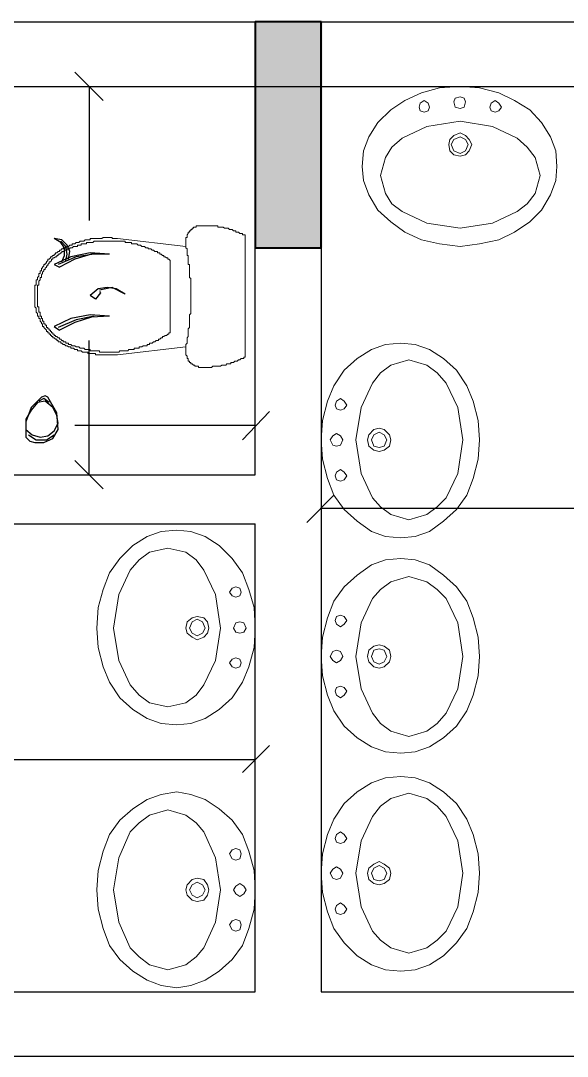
# Model space of a CAD drawing. Header units: metres. Extents: x -24.2 to 51.5, y -28.6 to 30.1.
# Drawn here: x 39.671 to 41.361, y 15.603 to 18.804 of the extents above; entities that cross this region are included whole.
import ezdxf

# ---------------------------------------------------------------- set-up
doc = ezdxf.new("R2010")
doc.units = ezdxf.units.M
for name, color, linetype in [('UF-BLACK', 250, 'Continuous'), ('UF-DIMS', 250, 'Continuous'), ('UF-GRAY', 8, 'Continuous'), ('UF-RED', 1, 'Continuous'), ('UF-SOLID-BLACK', 250, 'Continuous')]:
    doc.layers.add(name, color=color, linetype=linetype)

msp = doc.modelspace()

# ---------------------------------------------------------------- hatches: boundary and pattern name
at = {"layer": 'UF-SOLID-BLACK', "true_color": 0x000000}
h = msp.add_hatch(color=250, dxfattribs=at)
h.dxf.hatch_style = 1
h.paths.add_polyline_path([(40.3964, 18.1026), (40.3964, 18.8043), (40.6037, 18.8043), (40.6037, 18.1026)])

# ---------------------------------------------------------------- linework, layer by layer
at = {"layer": 'UF-BLACK', "lineweight": 25, "true_color": 0x000000}
for p, q in [((37.3464, 18.8003), (51.2171, 18.8003)), ((37.3463, 18.6009), (50.7984, 18.6009)), ((40.3964, 17.4008), (40.3964, 18.1026)), ((38.8973, 17.4008), (40.3964, 17.4008)), ((38.7498, 17.2493), (40.3964, 17.2493)), ((40.3964, 15.8021), (40.3964, 17.2493)), ((38.686, 15.8021), (40.3964, 15.8021)), ((40.5997, 15.8021), (42.2463, 15.8021)), ((38.686, 15.6027), (42.2424, 15.6027))]:
    msp.add_line(p, q, dxfattribs=at)
msp.add_lwpolyline([(40.5997, 18.1026), (40.5997, 17.1018), (40.5997, 15.8021)], dxfattribs=at)
at = {"layer": 'UF-DIMS', "lineweight": 25, "true_color": 0x000000}
for p, q in [((39.9259, 18.5571), (39.8382, 18.6448)), ((39.8821, 18.6009), (39.8821, 18.1863)), ((39.8821, 17.4008), (39.8821, 17.8155)), ((40.3565, 17.5085), (40.4402, 17.5962)), ((40.3964, 17.5524), (39.8382, 17.5524)), ((39.8382, 17.4447), (39.9259, 17.357)), ((40.6396, 17.3371), (40.5559, 17.2533)), ((40.5997, 17.2972), (41.9633, 17.2972)), ((40.3565, 16.4799), (40.4402, 16.5636)), ((40.3964, 16.5197), (39.3159, 16.5197))]:
    msp.add_line(p, q, dxfattribs=at)
for points in [[(39.8183, 18.0667), (39.8223, 18.0906), (39.8143, 18.1105), (39.7983, 18.1265), (39.7744, 18.1305)], [(39.7983, 18.0587), (39.8063, 18.0786), (39.8063, 18.1026), (39.7944, 18.1185), (39.7744, 18.1305)], [(39.8103, 18.0627), (39.8143, 18.0826), (39.8103, 18.1065), (39.7944, 18.1225)], [(39.9459, 18.0826), (39.8861, 18.0866), (39.8263, 18.0746), (39.7744, 18.0507), (39.7904, 18.0427)], [(39.898, 18.0826), (39.8422, 18.0746), (39.7864, 18.0507)], [(39.9459, 18.0826), (39.89, 18.0826), (39.8382, 18.0667), (39.7904, 18.0427)], [(39.9937, 17.959), (39.9658, 17.975), (39.9379, 17.979), (39.91, 17.975), (39.8861, 17.955)], [(39.914, 17.967), (39.918, 17.963), (39.902, 17.9431), (39.8861, 17.955)], [(39.9937, 17.959), (39.9538, 17.979), (39.914, 17.971)], [(39.9459, 17.8912), (39.8861, 17.8952), (39.8263, 17.8833), (39.7744, 17.8593), (39.7904, 17.8474)], [(39.898, 17.8912), (39.8422, 17.8793), (39.7864, 17.8554)], [(39.9459, 17.8912), (39.89, 17.8873), (39.8382, 17.8713), (39.7904, 17.8474)], [(39.7585, 17.6241), (39.7425, 17.6361), (39.7266, 17.6281)], [(39.6947, 17.5244), (39.7186, 17.5085), (39.7505, 17.5085), (39.7744, 17.5244)]]:
    msp.add_lwpolyline(points, dxfattribs=at)
for points in [[(39.7545, 17.6401), (39.7465, 17.6441), (39.7346, 17.6401), (39.7027, 17.6082), (39.6867, 17.5643), (39.6867, 17.5165), (39.6987, 17.5045), (39.7146, 17.5005), (39.7425, 17.5005), (39.7704, 17.5125), (39.7864, 17.5404), (39.7824, 17.5922)], [(39.7465, 17.6281), (39.7226, 17.6241), (39.7027, 17.6002), (39.6867, 17.5723), (39.6867, 17.5404), (39.7066, 17.5244), (39.7306, 17.5165), (39.7545, 17.5205), (39.7744, 17.5364), (39.7864, 17.5603), (39.7824, 17.5842), (39.7704, 17.6082)]]:
    msp.add_lwpolyline(points, close=True, dxfattribs=at)
at = {"layer": 'UF-GRAY', "lineweight": 13, "true_color": 0x808080}
for p, q in [((40.7831, 18.3258), (40.7991, 18.3816)), ((40.7991, 18.27), (40.7831, 18.3258)), ((40.8708, 17.2613), (40.815, 17.2772)), ((40.9267, 17.2772), (40.8708, 17.2613)), ((40.0695, 16.6951), (40.1253, 16.6832)), ((40.1253, 16.6832), (40.1811, 16.6951)), ((40.8708, 16.5915), (40.815, 16.6074)), ((40.9267, 16.6074), (40.8708, 16.5915)), ((40.8708, 15.9217), (40.815, 15.9376)), ((40.9267, 15.9376), (40.8708, 15.9217)), ((40.0695, 15.8858), (40.1253, 15.8698)), ((40.1253, 15.8698), (40.1811, 15.8858))]:
    msp.add_line(p, q, dxfattribs=at)
at = {"layer": 'UF-GRAY', "lineweight": 18, "true_color": 0x808080}
for p, q in [((40.1811, 18.1065), (39.9698, 18.1305)), ((40.3645, 17.7637), (40.3645, 18.1424)), ((40.1332, 17.8394), (40.1332, 18.0627)), ((40.1811, 17.7956), (39.9698, 17.7716))]:
    msp.add_line(p, q, dxfattribs=at)
at = {"layer": 'UF-GRAY', "lineweight": 13, "true_color": 0x808080}
for points in [[(40.815, 18.5292), (40.8589, 18.5571), (40.9107, 18.581)], [(40.9107, 18.581), (40.9665, 18.5969), (41.0303, 18.6009)], [(41.0303, 18.6009), (41.0901, 18.5969), (41.1499, 18.581)], [(41.1499, 18.581), (41.1978, 18.5571), (41.2456, 18.5292)], [(40.7472, 18.4454), (40.7752, 18.4893), (40.815, 18.5292)], [(41.2456, 18.5292), (41.2815, 18.4893), (41.3094, 18.4454)], [(41.2057, 18.4414), (41.13, 18.4773), (41.0303, 18.4933), (40.9267, 18.4773), (40.8509, 18.4414)], [(40.7273, 18.3537), (40.7313, 18.4016), (40.7472, 18.4454)], [(40.7991, 18.3816), (40.819, 18.4135), (40.8509, 18.4414)], [(41.2057, 18.4414), (41.2376, 18.4135), (41.2616, 18.3816)], [(41.3094, 18.4454), (41.3254, 18.4016), (41.3293, 18.3537)], [(41.2616, 18.27), (41.2775, 18.3258), (41.2616, 18.3816)], [(40.7472, 18.266), (40.7313, 18.3099), (40.7273, 18.3537)], [(41.3293, 18.3537), (41.3254, 18.3099), (41.3094, 18.266)], [(40.815, 18.1823), (40.7752, 18.2182), (40.7472, 18.266)], [(40.8509, 18.2142), (40.819, 18.2381), (40.7991, 18.27)], [(41.2616, 18.27), (41.2376, 18.2381), (41.2057, 18.2142)], [(41.3094, 18.266), (41.2815, 18.2182), (41.2456, 18.1823)], [(40.8509, 18.2142), (40.9267, 18.1783), (41.0303, 18.1624), (41.13, 18.1783), (41.2057, 18.2142)], [(40.9107, 18.1265), (40.8589, 18.1504), (40.815, 18.1823)], [(41.2456, 18.1823), (41.1978, 18.1504), (41.1499, 18.1265)], [(41.0303, 18.1065), (40.9665, 18.1145), (40.9107, 18.1265)], [(41.1499, 18.1265), (41.0901, 18.1145), (41.0303, 18.1065)], [(40.7552, 17.7876), (40.7991, 17.8035), (40.8469, 17.8075)], [(40.8469, 17.8075), (40.8908, 17.8035), (40.9346, 17.7876)], [(40.6715, 17.7238), (40.7114, 17.7597), (40.7552, 17.7876)], [(40.9346, 17.7876), (40.9785, 17.7597), (41.0184, 17.7238)], [(40.7592, 17.6839), (40.7831, 17.7158), (40.815, 17.7397)], [(40.9267, 17.7397), (40.8708, 17.7557), (40.815, 17.7397)], [(40.9267, 17.7397), (40.9586, 17.7158), (40.9865, 17.6839)], [(40.6197, 17.6281), (40.6396, 17.6759), (40.6715, 17.7238)], [(41.0184, 17.7238), (41.0503, 17.6759), (41.0702, 17.6281)], [(40.7592, 17.6839), (40.7233, 17.6082), (40.7074, 17.5085), (40.7233, 17.4048), (40.7592, 17.3291)], [(40.9865, 17.3291), (41.0223, 17.4048), (41.0383, 17.5085), (41.0223, 17.6082), (40.9865, 17.6839)], [(40.5997, 17.5085), (40.6037, 17.5683), (40.6197, 17.6281)], [(41.0702, 17.6281), (41.0861, 17.5683), (41.0901, 17.5085)], [(40.6197, 17.3889), (40.6037, 17.4487), (40.5997, 17.5085)], [(41.0901, 17.5085), (41.0861, 17.4487), (41.0702, 17.3889)], [(40.6715, 17.2932), (40.6396, 17.3371), (40.6197, 17.3889)], [(41.0702, 17.3889), (41.0503, 17.3371), (41.0184, 17.2932)], [(40.815, 17.2772), (40.7831, 17.3012), (40.7592, 17.3291)], [(40.9865, 17.3291), (40.9586, 17.3012), (40.9267, 17.2772)], [(40.7552, 17.2254), (40.7114, 17.2573), (40.6715, 17.2932)], [(41.0184, 17.2932), (40.9785, 17.2573), (40.9346, 17.2254)], [(40.1532, 17.2294), (40.1053, 17.2254), (40.0615, 17.2095)], [(40.2409, 17.2095), (40.197, 17.2254), (40.1532, 17.2294)], [(40.8469, 17.2055), (40.7991, 17.2095), (40.7552, 17.2254)], [(40.9346, 17.2254), (40.8908, 17.2095), (40.8469, 17.2055)], [(40.0615, 17.2095), (40.0176, 17.1816), (39.9778, 17.1417)], [(40.3246, 17.1417), (40.2848, 17.1816), (40.2409, 17.2095)], [(40.0695, 17.1616), (40.0376, 17.1377), (40.0097, 17.1058)], [(40.0695, 17.1616), (40.1253, 17.1736), (40.1811, 17.1616)], [(40.2369, 17.1058), (40.213, 17.1377), (40.1811, 17.1616)], [(39.9778, 17.1417), (39.9459, 17.0978), (39.9259, 17.046)], [(40.3765, 17.046), (40.3565, 17.0978), (40.3246, 17.1417)], [(40.7552, 17.1218), (40.7991, 17.1377), (40.8469, 17.1417)], [(40.8469, 17.1417), (40.8908, 17.1377), (40.9346, 17.1218)], [(40.0097, 16.751), (39.9738, 16.8267), (39.9578, 16.9264), (39.9738, 17.0301), (40.0097, 17.1058)], [(40.2369, 17.1058), (40.2728, 17.0301), (40.2887, 16.9264), (40.2728, 16.8267), (40.2369, 16.751)], [(40.6715, 17.054), (40.7114, 17.0899), (40.7552, 17.1218)], [(40.9346, 17.1218), (40.9785, 17.0899), (41.0184, 17.054)], [(40.7592, 17.0181), (40.7831, 17.046), (40.815, 17.0699)], [(40.9267, 17.0699), (40.8708, 17.0859), (40.815, 17.0699)], [(40.9267, 17.0699), (40.9586, 17.046), (40.9865, 17.0181)], [(39.9259, 17.046), (39.91, 16.9902), (39.906, 16.9264)], [(40.3964, 16.9264), (40.3924, 16.9902), (40.3765, 17.046)], [(40.6197, 16.9583), (40.6396, 17.0101), (40.6715, 17.054)], [(41.0184, 17.054), (41.0503, 17.0101), (41.0702, 16.9583)], [(40.7592, 17.0181), (40.7233, 16.9423), (40.7074, 16.8387), (40.7233, 16.739), (40.7592, 16.6633)], [(40.9865, 16.6633), (41.0223, 16.739), (41.0383, 16.8387), (41.0223, 16.9423), (40.9865, 17.0181)], [(40.5997, 16.8387), (40.6037, 16.8985), (40.6197, 16.9583)], [(41.0702, 16.9583), (41.0861, 16.8985), (41.0901, 16.8387)], [(39.906, 16.9264), (39.91, 16.8666), (39.9259, 16.8068)], [(40.3765, 16.8068), (40.3924, 16.8666), (40.3964, 16.9264)], [(40.6197, 16.7191), (40.6037, 16.7789), (40.5997, 16.8387)], [(41.0901, 16.8387), (41.0861, 16.7789), (41.0702, 16.7191)], [(39.9259, 16.8068), (39.9459, 16.7589), (39.9778, 16.7111)], [(40.3246, 16.7111), (40.3565, 16.7589), (40.3765, 16.8068)], [(40.0097, 16.751), (40.0376, 16.7191), (40.0695, 16.6951)], [(40.1811, 16.6951), (40.213, 16.7191), (40.2369, 16.751)], [(40.6715, 16.6234), (40.6396, 16.6712), (40.6197, 16.7191)], [(41.0702, 16.7191), (41.0503, 16.6712), (41.0184, 16.6234)], [(39.9778, 16.7111), (40.0176, 16.6752), (40.0615, 16.6473)], [(40.2409, 16.6473), (40.2848, 16.6752), (40.3246, 16.7111)], [(40.815, 16.6074), (40.7831, 16.6314), (40.7592, 16.6633)], [(40.9865, 16.6633), (40.9586, 16.6314), (40.9267, 16.6074)], [(40.0615, 16.6473), (40.1053, 16.6314), (40.1532, 16.6274)], [(40.1532, 16.6274), (40.197, 16.6314), (40.2409, 16.6473)], [(40.7552, 16.5596), (40.7114, 16.5875), (40.6715, 16.6234)], [(41.0184, 16.6234), (40.9785, 16.5875), (40.9346, 16.5596)], [(40.8469, 16.5397), (40.7991, 16.5436), (40.7552, 16.5596)], [(40.9346, 16.5596), (40.8908, 16.5436), (40.8469, 16.5397)], [(40.7552, 16.448), (40.7991, 16.4639), (40.8469, 16.4679)], [(40.8469, 16.4679), (40.8908, 16.4639), (40.9346, 16.448)], [(40.6715, 16.3842), (40.7114, 16.42), (40.7552, 16.448)], [(40.9346, 16.448), (40.9785, 16.42), (41.0184, 16.3842)], [(40.0615, 16.3961), (40.0176, 16.3682), (39.9778, 16.3323)], [(40.1532, 16.42), (40.1053, 16.4121), (40.0615, 16.3961)], [(40.2409, 16.3961), (40.197, 16.4121), (40.1532, 16.42)], [(40.3246, 16.3323), (40.2848, 16.3682), (40.2409, 16.3961)], [(40.7592, 16.3443), (40.7831, 16.3762), (40.815, 16.4001)], [(40.9267, 16.4001), (40.8708, 16.4161), (40.815, 16.4001)], [(40.9267, 16.4001), (40.9586, 16.3762), (40.9865, 16.3443)], [(40.0695, 16.3483), (40.1253, 16.3642), (40.1811, 16.3483)], [(40.6197, 16.2885), (40.6396, 16.3363), (40.6715, 16.3842)], [(41.0184, 16.3842), (41.0503, 16.3363), (41.0702, 16.2885)], [(39.9778, 16.3323), (39.9459, 16.2885), (39.9259, 16.2366)], [(40.0695, 16.3483), (40.0376, 16.3244), (40.0097, 16.2965)], [(40.2369, 16.2965), (40.213, 16.3244), (40.1811, 16.3483)], [(40.3765, 16.2366), (40.3565, 16.2885), (40.3246, 16.3323)], [(40.7592, 16.3443), (40.7233, 16.2685), (40.7074, 16.1689), (40.7233, 16.0652), (40.7592, 15.9895)], [(40.9865, 15.9895), (41.0223, 16.0652), (41.0383, 16.1689), (41.0223, 16.2685), (40.9865, 16.3443)], [(40.0097, 15.9376), (39.9738, 16.0174), (39.9578, 16.117), (39.9738, 16.2167), (40.0097, 16.2965)], [(40.2369, 16.2965), (40.2728, 16.2167), (40.2887, 16.117), (40.2728, 16.0174), (40.2369, 15.9376)], [(40.5997, 16.1689), (40.6037, 16.2287), (40.6197, 16.2885)], [(41.0702, 16.2885), (41.0861, 16.2287), (41.0901, 16.1689)], [(39.9259, 16.2366), (39.91, 16.1768), (39.906, 16.117)], [(40.3964, 16.117), (40.3924, 16.1768), (40.3765, 16.2366)], [(40.6197, 16.0493), (40.6037, 16.1091), (40.5997, 16.1689)], [(41.0901, 16.1689), (41.0861, 16.1091), (41.0702, 16.0493)], [(39.906, 16.117), (39.91, 16.0572), (39.9259, 15.9974)], [(40.3765, 15.9974), (40.3924, 16.0572), (40.3964, 16.117)], [(40.6715, 15.9536), (40.6396, 15.9974), (40.6197, 16.0493)], [(41.0702, 16.0493), (41.0503, 15.9974), (41.0184, 15.9536)], [(39.9259, 15.9974), (39.9459, 15.9456), (39.9778, 15.9017)], [(40.3246, 15.9017), (40.3565, 15.9456), (40.3765, 15.9974)], [(40.815, 15.9376), (40.7831, 15.9615), (40.7592, 15.9895)], [(40.9865, 15.9895), (40.9586, 15.9615), (40.9267, 15.9376)], [(40.7552, 15.8858), (40.7114, 15.9137), (40.6715, 15.9536)], [(41.0184, 15.9536), (40.9785, 15.9137), (40.9346, 15.8858)], [(40.0097, 15.9376), (40.0376, 15.9097), (40.0695, 15.8858)], [(40.1811, 15.8858), (40.213, 15.9097), (40.2369, 15.9376)], [(39.9778, 15.9017), (40.0176, 15.8659), (40.0615, 15.8379)], [(40.2409, 15.8379), (40.2848, 15.8659), (40.3246, 15.9017)], [(40.8469, 15.8659), (40.7991, 15.8698), (40.7552, 15.8858)], [(40.9346, 15.8858), (40.8908, 15.8698), (40.8469, 15.8659)], [(40.0615, 15.8379), (40.1053, 15.822), (40.1532, 15.814)], [(40.1532, 15.814), (40.197, 15.822), (40.2409, 15.8379)]]:
    msp.add_lwpolyline(points, dxfattribs=at)
for points in [[(41.0463, 18.5531), (41.0423, 18.5371), (41.0303, 18.5331), (41.0144, 18.5371), (41.0104, 18.5531), (41.0144, 18.565), (41.0303, 18.569), (41.0423, 18.565)], [(40.9346, 18.5371), (40.9306, 18.5252), (40.9187, 18.5212), (40.9067, 18.5252), (40.9027, 18.5371), (40.9067, 18.5491), (40.9187, 18.5571), (40.9306, 18.5491)], [(41.1579, 18.5371), (41.1499, 18.5252), (41.138, 18.5212), (41.126, 18.5252), (41.122, 18.5371), (41.126, 18.5491), (41.138, 18.5571), (41.1499, 18.5491)], [(41.0662, 18.4215), (41.0582, 18.4016), (41.0463, 18.3896), (41.0303, 18.3856), (41.0104, 18.3896), (40.9984, 18.4016), (40.9944, 18.4215), (40.9984, 18.4375), (41.0104, 18.4494), (41.0303, 18.4574), (41.0463, 18.4494), (41.0582, 18.4375)], [(41.0542, 18.4215), (41.0463, 18.4016), (41.0303, 18.3936), (41.0104, 18.4016), (41.0024, 18.4215), (41.0104, 18.4375), (41.0303, 18.4454), (41.0463, 18.4375)], [(40.6595, 17.6361), (40.6715, 17.6281), (40.6795, 17.6161), (40.6715, 17.6042), (40.6595, 17.6002), (40.6476, 17.6042), (40.6436, 17.6161), (40.6476, 17.6281)], [(40.6476, 17.5284), (40.6595, 17.5205), (40.6675, 17.5085), (40.6595, 17.4925), (40.6476, 17.4886), (40.6356, 17.4925), (40.6276, 17.5085), (40.6356, 17.5205)], [(40.7791, 17.5444), (40.7951, 17.5404), (40.811, 17.5244), (40.815, 17.5085), (40.811, 17.4886), (40.7951, 17.4766), (40.7791, 17.4726), (40.7632, 17.4766), (40.7472, 17.4886), (40.7433, 17.5085), (40.7472, 17.5244), (40.7632, 17.5404)], [(40.7791, 17.5324), (40.7951, 17.5244), (40.8031, 17.5085), (40.7951, 17.4886), (40.7791, 17.4846), (40.7632, 17.4886), (40.7552, 17.5085), (40.7632, 17.5244)], [(40.6595, 17.4168), (40.6715, 17.4088), (40.6795, 17.3969), (40.6715, 17.3849), (40.6595, 17.3809), (40.6476, 17.3849), (40.6436, 17.3969), (40.6476, 17.4088)], [(40.3366, 17.054), (40.3246, 17.05), (40.3167, 17.038), (40.3246, 17.0261), (40.3366, 17.0221), (40.3485, 17.0261), (40.3525, 17.038), (40.3485, 17.05)], [(40.217, 16.9623), (40.201, 16.9583), (40.1851, 16.9463), (40.1811, 16.9264), (40.1851, 16.9104), (40.201, 16.8985), (40.217, 16.8905), (40.2369, 16.8985), (40.2489, 16.9104), (40.2529, 16.9264), (40.2489, 16.9463), (40.2369, 16.9583)], [(40.217, 16.9543), (40.201, 16.9463), (40.1931, 16.9264), (40.201, 16.9104), (40.217, 16.9025), (40.2329, 16.9104), (40.2409, 16.9264), (40.2329, 16.9463)], [(40.3485, 16.9463), (40.3366, 16.9423), (40.3286, 16.9264), (40.3366, 16.9144), (40.3485, 16.9104), (40.3605, 16.9144), (40.3685, 16.9264), (40.3605, 16.9423)], [(40.6595, 16.9663), (40.6715, 16.9623), (40.6795, 16.9503), (40.6715, 16.9384), (40.6595, 16.9304), (40.6476, 16.9384), (40.6436, 16.9503), (40.6476, 16.9623)], [(40.7791, 16.8746), (40.7951, 16.8706), (40.811, 16.8586), (40.815, 16.8387), (40.811, 16.8227), (40.7951, 16.8068), (40.7791, 16.8028), (40.7632, 16.8068), (40.7472, 16.8227), (40.7433, 16.8387), (40.7472, 16.8586), (40.7632, 16.8706)], [(40.6476, 16.8586), (40.6595, 16.8546), (40.6675, 16.8387), (40.6595, 16.8267), (40.6476, 16.8187), (40.6356, 16.8267), (40.6276, 16.8387), (40.6356, 16.8546)], [(40.7791, 16.8626), (40.7951, 16.8586), (40.8031, 16.8387), (40.7951, 16.8227), (40.7791, 16.8148), (40.7632, 16.8227), (40.7552, 16.8387), (40.7632, 16.8586)], [(40.3366, 16.8347), (40.3246, 16.8307), (40.3167, 16.8187), (40.3246, 16.8068), (40.3366, 16.8028), (40.3485, 16.8068), (40.3525, 16.8187), (40.3485, 16.8307)], [(40.6595, 16.747), (40.6715, 16.743), (40.6795, 16.731), (40.6715, 16.7191), (40.6595, 16.7111), (40.6476, 16.7191), (40.6436, 16.731), (40.6476, 16.743)], [(40.6595, 16.2965), (40.6715, 16.2885), (40.6795, 16.2765), (40.6715, 16.2646), (40.6595, 16.2606), (40.6476, 16.2646), (40.6436, 16.2765), (40.6476, 16.2885)], [(40.3366, 16.2446), (40.3246, 16.2406), (40.3167, 16.2287), (40.3246, 16.2127), (40.3366, 16.2087), (40.3485, 16.2127), (40.3525, 16.2287), (40.3485, 16.2406)], [(40.7791, 16.2048), (40.7951, 16.1968), (40.811, 16.1848), (40.815, 16.1689), (40.811, 16.1489), (40.7951, 16.137), (40.7791, 16.133), (40.7632, 16.137), (40.7472, 16.1489), (40.7433, 16.1689), (40.7472, 16.1848), (40.7632, 16.1968)], [(40.6476, 16.1888), (40.6595, 16.1808), (40.6675, 16.1689), (40.6595, 16.1529), (40.6476, 16.1489), (40.6356, 16.1529), (40.6276, 16.1689), (40.6356, 16.1808)], [(40.7791, 16.1928), (40.7951, 16.1848), (40.8031, 16.1689), (40.7951, 16.1489), (40.7791, 16.1449), (40.7632, 16.1489), (40.7552, 16.1689), (40.7632, 16.1848)], [(40.217, 16.1529), (40.201, 16.1489), (40.1851, 16.133), (40.1811, 16.117), (40.1851, 16.1011), (40.201, 16.0851), (40.217, 16.0812), (40.2369, 16.0851), (40.2489, 16.1011), (40.2529, 16.117), (40.2489, 16.133), (40.2369, 16.1489)], [(40.217, 16.141), (40.201, 16.133), (40.1931, 16.117), (40.201, 16.1011), (40.217, 16.0931), (40.2329, 16.1011), (40.2409, 16.117), (40.2329, 16.133)], [(40.3485, 16.137), (40.3366, 16.129), (40.3286, 16.117), (40.3366, 16.1051), (40.3485, 16.0971), (40.3605, 16.1051), (40.3685, 16.117), (40.3605, 16.129)], [(40.6595, 16.0772), (40.6715, 16.0692), (40.6795, 16.0572), (40.6715, 16.0453), (40.6595, 16.0413), (40.6476, 16.0453), (40.6436, 16.0572), (40.6476, 16.0692)], [(40.3366, 16.0253), (40.3246, 16.0213), (40.3167, 16.0094), (40.3246, 15.9934), (40.3366, 15.9895), (40.3485, 15.9934), (40.3525, 16.0094), (40.3485, 16.0213)]]:
    msp.add_lwpolyline(points, close=True, dxfattribs=at)
at = {"layer": 'UF-GRAY', "lineweight": 18, "true_color": 0x808080}
for points in [[(40.2329, 18.1703), (40.2289, 18.1703), (40.2249, 18.1703), (40.221, 18.1703), (40.217, 18.1703), (40.213, 18.1703), (40.213, 18.1663), (40.209, 18.1663), (40.205, 18.1663), (40.205, 18.1624), (40.201, 18.1624), (40.201, 18.1584), (40.197, 18.1584), (40.197, 18.1544), (40.1931, 18.1544), (40.1931, 18.1504), (40.1891, 18.1504), (40.1891, 18.1464), (40.1851, 18.1424), (40.1851, 18.1384), (40.1851, 18.1344), (40.1811, 18.1344), (40.1811, 18.1305), (40.1811, 18.1265), (40.1811, 18.1225), (40.1811, 18.1185), (40.1811, 18.1145), (40.1811, 18.1105), (40.1811, 18.1065)], [(40.3645, 18.1424), (40.3605, 18.1424), (40.3565, 18.1424), (40.3565, 18.1464), (40.3525, 18.1464), (40.3485, 18.1464), (40.3446, 18.1504), (40.3406, 18.1504), (40.3366, 18.1504), (40.3366, 18.1544), (40.3326, 18.1544), (40.3286, 18.1544), (40.3246, 18.1584), (40.3206, 18.1584), (40.3167, 18.1584), (40.3127, 18.1624), (40.3087, 18.1624), (40.3047, 18.1624), (40.3007, 18.1624), (40.2967, 18.1663), (40.2927, 18.1663), (40.2887, 18.1663), (40.2848, 18.1663), (40.2808, 18.1663), (40.2808, 18.1703), (40.2768, 18.1703), (40.2728, 18.1703), (40.2688, 18.1703), (40.2648, 18.1703), (40.2608, 18.1703), (40.2568, 18.1703), (40.2529, 18.1703), (40.2489, 18.1703), (40.2449, 18.1703), (40.2409, 18.1703), (40.2369, 18.1703), (40.2329, 18.1703)], [(40.1332, 18.0627), (40.1293, 18.0667), (40.1253, 18.0667), (40.1253, 18.0707), (40.1213, 18.0707), (40.1173, 18.0746), (40.1133, 18.0746), (40.1133, 18.0786), (40.1093, 18.0786), (40.1053, 18.0826), (40.1014, 18.0826), (40.1014, 18.0866), (40.0974, 18.0866), (40.0934, 18.0866), (40.0934, 18.0906), (40.0894, 18.0906), (40.0854, 18.0906), (40.0814, 18.0946), (40.0774, 18.0946), (40.0734, 18.0986), (40.0695, 18.0986), (40.0655, 18.0986), (40.0655, 18.1026), (40.0615, 18.1026), (40.0575, 18.1026), (40.0535, 18.1065), (40.0495, 18.1065), (40.0455, 18.1065), (40.0415, 18.1105), (40.0376, 18.1105), (40.0336, 18.1105), (40.0296, 18.1145), (40.0256, 18.1145), (40.0216, 18.1145), (40.0176, 18.1145), (40.0136, 18.1145), (40.0136, 18.1185), (40.0097, 18.1185), (40.0057, 18.1185), (40.0017, 18.1185), (39.9977, 18.1185), (39.9937, 18.1185), (39.9937, 18.1225), (39.9897, 18.1225), (39.9857, 18.1225), (39.9817, 18.1225), (39.9778, 18.1225), (39.9738, 18.1225), (39.9698, 18.1225), (39.9658, 18.1225), (39.9618, 18.1225), (39.9578, 18.1225), (39.9538, 18.1225), (39.9498, 18.1225), (39.9459, 18.1225), (39.9419, 18.1225), (39.9379, 18.1225), (39.9339, 18.1225), (39.9299, 18.1225), (39.9259, 18.1225), (39.9219, 18.1225), (39.918, 18.1225), (39.914, 18.1225), (39.91, 18.1225), (39.906, 18.1225), (39.902, 18.1225), (39.898, 18.1225), (39.894, 18.1185), (39.89, 18.1185), (39.8861, 18.1185), (39.8821, 18.1185), (39.8781, 18.1185), (39.8741, 18.1185), (39.8741, 18.1145), (39.8701, 18.1145), (39.8661, 18.1145), (39.8621, 18.1145), (39.8581, 18.1145), (39.8581, 18.1105), (39.8542, 18.1105), (39.8502, 18.1105), (39.8462, 18.1105), (39.8462, 18.1065), (39.8422, 18.1065), (39.8382, 18.1065), (39.8342, 18.1065), (39.8302, 18.1026), (39.8263, 18.1026), (39.8223, 18.1026), (39.8223, 18.0986), (39.8183, 18.0986), (39.8143, 18.0986), (39.8143, 18.0946), (39.8103, 18.0946), (39.8063, 18.0946), (39.8063, 18.0906), (39.8023, 18.0906), (39.7983, 18.0906), (39.7983, 18.0866), (39.7944, 18.0866), (39.7904, 18.0826), (39.7864, 18.0826), (39.7864, 18.0786), (39.7824, 18.0786), (39.7824, 18.0746), (39.7784, 18.0746), (39.7744, 18.0707), (39.7704, 18.0707), (39.7704, 18.0667), (39.7664, 18.0667), (39.7664, 18.0627), (39.7625, 18.0587), (39.7585, 18.0587), (39.7585, 18.0547), (39.7545, 18.0507), (39.7545, 18.0467), (39.7505, 18.0467), (39.7505, 18.0428), (39.7465, 18.0388), (39.7465, 18.0348), (39.7425, 18.0348), (39.7425, 18.0308), (39.7385, 18.0268), (39.7385, 18.0228), (39.7346, 18.0188), (39.7346, 18.0148), (39.7346, 18.0109), (39.7306, 18.0109), (39.7306, 18.0069), (39.7306, 18.0029), (39.7266, 17.9989), (39.7266, 17.9949), (39.7266, 17.9909), (39.7266, 17.9869), (39.7226, 17.9869), (39.7226, 17.9829), (39.7226, 17.979), (39.7226, 17.975), (39.7226, 17.971), (39.7226, 17.967), (39.7226, 17.963)], [(39.9698, 18.1305), (39.9658, 18.1305), (39.9618, 18.1305), (39.9578, 18.1305), (39.9538, 18.1305), (39.9538, 18.1344), (39.9498, 18.1344), (39.9459, 18.1344), (39.9419, 18.1344), (39.9379, 18.1344), (39.9339, 18.1344), (39.9299, 18.1344), (39.9259, 18.1344), (39.9219, 18.1305), (39.918, 18.1305), (39.914, 18.1305), (39.91, 18.1305), (39.906, 18.1305), (39.902, 18.1305), (39.898, 18.1305), (39.894, 18.1305), (39.89, 18.1305), (39.8861, 18.1305), (39.8861, 18.1265), (39.8821, 18.1265), (39.8781, 18.1265), (39.8741, 18.1265), (39.8701, 18.1265), (39.8661, 18.1225), (39.8621, 18.1225), (39.8581, 18.1225), (39.8542, 18.1225), (39.8502, 18.1185), (39.8462, 18.1185), (39.8422, 18.1185), (39.8382, 18.1145), (39.8342, 18.1145), (39.8302, 18.1145), (39.8302, 18.1105), (39.8263, 18.1105), (39.8223, 18.1105), (39.8183, 18.1065), (39.8143, 18.1065), (39.8103, 18.1026), (39.8063, 18.1026)], [(39.8063, 18.1026), (39.8023, 18.1026), (39.8023, 18.0986), (39.7983, 18.0986), (39.7944, 18.0946), (39.7904, 18.0946), (39.7904, 18.0906), (39.7864, 18.0906), (39.7824, 18.0866), (39.7784, 18.0866), (39.7784, 18.0826), (39.7744, 18.0826), (39.7744, 18.0786), (39.7704, 18.0786), (39.7664, 18.0746), (39.7625, 18.0746), (39.7625, 18.0707), (39.7585, 18.0667), (39.7545, 18.0667), (39.7545, 18.0627), (39.7505, 18.0587), (39.7505, 18.0547), (39.7465, 18.0547), (39.7465, 18.0507), (39.7425, 18.0507), (39.7425, 18.0467), (39.7385, 18.0427), (39.7385, 18.0388), (39.7346, 18.0388), (39.7346, 18.0348), (39.7346, 18.0308), (39.7306, 18.0308), (39.7306, 18.0268), (39.7306, 18.0228), (39.7266, 18.0228), (39.7266, 18.0188), (39.7266, 18.0148), (39.7226, 18.0109), (39.7226, 18.0069), (39.7226, 18.0029), (39.7186, 18.0029), (39.7186, 17.9989), (39.7186, 17.9949), (39.7186, 17.9909), (39.7186, 17.9869), (39.7146, 17.9869), (39.7146, 17.9829), (39.7146, 17.979), (39.7146, 17.975), (39.7146, 17.971), (39.7146, 17.967), (39.7146, 17.963), (39.7146, 17.959), (39.7146, 17.955), (39.7146, 17.951), (39.7146, 17.9471), (39.7146, 17.9431), (39.7146, 17.9391), (39.7146, 17.9351), (39.7146, 17.9311), (39.7146, 17.9271), (39.7146, 17.9231), (39.7146, 17.9192), (39.7186, 17.9152), (39.7186, 17.9112), (39.7186, 17.9072), (39.7186, 17.9032), (39.7226, 17.8992), (39.7226, 17.8952), (39.7226, 17.8912), (39.7266, 17.8912), (39.7266, 17.8873), (39.7266, 17.8833), (39.7306, 17.8833), (39.7306, 17.8793), (39.7306, 17.8753), (39.7346, 17.8713), (39.7346, 17.8673), (39.7385, 17.8673), (39.7385, 17.8633), (39.7385, 17.8593), (39.7425, 17.8593), (39.7425, 17.8554), (39.7465, 17.8514), (39.7505, 17.8474), (39.7505, 17.8434), (39.7545, 17.8434), (39.7545, 17.8394), (39.7585, 17.8394), (39.7585, 17.8354), (39.7625, 17.8354), (39.7625, 17.8314), (39.7664, 17.8314), (39.7664, 17.8275), (39.7704, 17.8275), (39.7704, 17.8235), (39.7744, 17.8235), (39.7784, 17.8195), (39.7824, 17.8195), (39.7824, 17.8155), (39.7864, 17.8155), (39.7864, 17.8115), (39.7904, 17.8115), (39.7944, 17.8115), (39.7944, 17.8075), (39.7983, 17.8075), (39.8023, 17.8035), (39.8063, 17.8035)], [(40.1811, 17.7956), (40.1811, 17.7995), (40.1811, 17.8035), (40.1851, 17.8075), (40.1851, 17.8115), (40.1851, 17.8155), (40.1851, 17.8195), (40.1851, 17.8235), (40.1891, 17.8275), (40.1891, 17.8314), (40.1891, 17.8354), (40.1891, 17.8394), (40.1891, 17.8434), (40.1891, 17.8474), (40.1891, 17.8514), (40.1931, 17.8554), (40.1931, 17.8593), (40.1931, 17.8633), (40.1931, 17.8673), (40.1931, 17.8713), (40.1931, 17.8753), (40.1931, 17.8793), (40.1931, 17.8833), (40.1931, 17.8873), (40.1931, 17.8912), (40.1931, 17.8952), (40.197, 17.8992), (40.197, 17.9032), (40.197, 17.9072), (40.197, 17.9112), (40.197, 17.9152), (40.197, 17.9192), (40.197, 17.9231), (40.197, 17.9271), (40.197, 17.9311), (40.197, 17.9351), (40.197, 17.9391), (40.197, 17.9431), (40.197, 17.9471), (40.197, 17.951), (40.197, 17.955), (40.197, 17.959), (40.197, 17.963), (40.197, 17.967), (40.197, 17.971), (40.197, 17.975), (40.197, 17.979), (40.197, 17.9829), (40.197, 17.9869), (40.197, 17.9909), (40.197, 17.9949), (40.197, 17.9989), (40.197, 18.0029), (40.197, 18.0069), (40.1931, 18.0109), (40.1931, 18.0148), (40.1931, 18.0188), (40.1931, 18.0228), (40.1931, 18.0268), (40.1931, 18.0308), (40.1931, 18.0348), (40.1931, 18.0388), (40.1931, 18.0427), (40.1931, 18.0467), (40.1931, 18.0507), (40.1891, 18.0507), (40.1891, 18.0547), (40.1891, 18.0587), (40.1891, 18.0627), (40.1891, 18.0667), (40.1891, 18.0707), (40.1891, 18.0746), (40.1891, 18.0786), (40.1851, 18.0786), (40.1851, 18.0826), (40.1851, 18.0866), (40.1851, 18.0906), (40.1851, 18.0946), (40.1851, 18.0986), (40.1811, 18.1026), (40.1811, 18.1065)], [(39.7226, 17.963), (39.7226, 17.959), (39.7226, 17.955), (39.7226, 17.9511), (39.7226, 17.9471), (39.7226, 17.9431), (39.7226, 17.9391), (39.7226, 17.9351), (39.7226, 17.9311), (39.7226, 17.9271), (39.7226, 17.9231), (39.7226, 17.9192), (39.7266, 17.9192), (39.7266, 17.9152), (39.7266, 17.9112), (39.7266, 17.9072), (39.7266, 17.9032), (39.7306, 17.9032), (39.7306, 17.8992), (39.7306, 17.8952), (39.7306, 17.8912), (39.7346, 17.8912), (39.7346, 17.8873), (39.7346, 17.8833), (39.7385, 17.8833), (39.7385, 17.8793), (39.7385, 17.8753), (39.7425, 17.8753), (39.7425, 17.8713), (39.7425, 17.8673), (39.7465, 17.8673), (39.7465, 17.8633), (39.7505, 17.8633), (39.7505, 17.8593), (39.7505, 17.8554), (39.7545, 17.8554), (39.7545, 17.8514), (39.7585, 17.8514), (39.7585, 17.8474), (39.7625, 17.8474), (39.7625, 17.8434), (39.7664, 17.8434), (39.7664, 17.8394), (39.7704, 17.8394), (39.7704, 17.8354), (39.7744, 17.8354), (39.7744, 17.8314), (39.7784, 17.8314), (39.7784, 17.8275), (39.7824, 17.8275), (39.7864, 17.8235), (39.7904, 17.8235), (39.7904, 17.8195), (39.7944, 17.8195), (39.7983, 17.8155), (39.8023, 17.8155), (39.8023, 17.8115), (39.8063, 17.8115), (39.8103, 17.8115), (39.8103, 17.8075), (39.8143, 17.8075), (39.8183, 17.8075), (39.8183, 17.8035), (39.8223, 17.8035), (39.8263, 17.8035), (39.8302, 17.7995), (39.8342, 17.7995), (39.8382, 17.7995), (39.8422, 17.7956), (39.8462, 17.7956), (39.8502, 17.7956), (39.8542, 17.7916), (39.8581, 17.7916), (39.8621, 17.7916), (39.8661, 17.7916), (39.8701, 17.7876), (39.8741, 17.7876), (39.8781, 17.7876), (39.8821, 17.7876), (39.8861, 17.7876), (39.8861, 17.7836), (39.89, 17.7836), (39.894, 17.7836), (39.898, 17.7836), (39.902, 17.7836), (39.906, 17.7836), (39.91, 17.7836), (39.914, 17.7836), (39.914, 17.7796), (39.918, 17.7796), (39.9219, 17.7796), (39.9259, 17.7796), (39.9299, 17.7796), (39.9339, 17.7796), (39.9379, 17.7796), (39.9419, 17.7796), (39.9459, 17.7796), (39.9498, 17.7796), (39.9538, 17.7796), (39.9578, 17.7796), (39.9618, 17.7796), (39.9658, 17.7796), (39.9698, 17.7796), (39.9738, 17.7796), (39.9778, 17.7836), (39.9817, 17.7836), (39.9857, 17.7836), (39.9897, 17.7836), (39.9937, 17.7836), (39.9977, 17.7836), (40.0017, 17.7836), (40.0057, 17.7876), (40.0097, 17.7876), (40.0136, 17.7876), (40.0176, 17.7876), (40.0216, 17.7876), (40.0216, 17.7916), (40.0256, 17.7916), (40.0296, 17.7916), (40.0336, 17.7916), (40.0376, 17.7916), (40.0376, 17.7956), (40.0415, 17.7956), (40.0455, 17.7956), (40.0495, 17.7995), (40.0535, 17.7995), (40.0575, 17.7995), (40.0615, 17.7995), (40.0615, 17.8035), (40.0655, 17.8035), (40.0695, 17.8035), (40.0695, 17.8075), (40.0734, 17.8075), (40.0774, 17.8075), (40.0814, 17.8115), (40.0854, 17.8115), (40.0894, 17.8155), (40.0934, 17.8155), (40.0974, 17.8155), (40.0974, 17.8195), (40.1014, 17.8195), (40.1053, 17.8235), (40.1093, 17.8235)], [(40.1093, 17.8235), (40.1093, 17.8275), (40.1133, 17.8275), (40.1173, 17.8314), (40.1213, 17.8314), (40.1253, 17.8354), (40.1293, 17.8354), (40.1293, 17.8394), (40.1332, 17.8394)], [(39.8063, 17.8035), (39.8103, 17.7995), (39.8143, 17.7995), (39.8183, 17.7956), (39.8223, 17.7956), (39.8263, 17.7956), (39.8263, 17.7916), (39.8302, 17.7916), (39.8342, 17.7916), (39.8382, 17.7876), (39.8422, 17.7876), (39.8462, 17.7876), (39.8462, 17.7836), (39.8502, 17.7836), (39.8542, 17.7836), (39.8581, 17.7836), (39.8621, 17.7796), (39.8661, 17.7796), (39.8701, 17.7796), (39.8741, 17.7796), (39.8781, 17.7796), (39.8781, 17.7756), (39.8821, 17.7756), (39.8861, 17.7756), (39.89, 17.7756), (39.894, 17.7756), (39.898, 17.7756), (39.902, 17.7756), (39.902, 17.7716), (39.906, 17.7716), (39.91, 17.7716), (39.914, 17.7716), (39.918, 17.7716), (39.9219, 17.7716), (39.9259, 17.7716), (39.9299, 17.7716), (39.9339, 17.7716), (39.9379, 17.7716), (39.9419, 17.7716), (39.9459, 17.7716), (39.9498, 17.7716), (39.9538, 17.7716), (39.9578, 17.7716), (39.9618, 17.7716), (39.9658, 17.7716), (39.9698, 17.7716)], [(40.1811, 17.7956), (40.1811, 17.7916), (40.1811, 17.7876), (40.1811, 17.7836), (40.1811, 17.7796), (40.1811, 17.7756), (40.1811, 17.7716), (40.1851, 17.7676), (40.1851, 17.7637), (40.1851, 17.7597), (40.1891, 17.7597), (40.1891, 17.7557), (40.1891, 17.7517), (40.1931, 17.7517), (40.1931, 17.7477), (40.197, 17.7477), (40.197, 17.7437), (40.201, 17.7437), (40.205, 17.7397), (40.209, 17.7397), (40.209, 17.7358), (40.213, 17.7358), (40.217, 17.7358), (40.221, 17.7358), (40.221, 17.7318), (40.225, 17.7318), (40.2289, 17.7318), (40.2329, 17.7318), (40.2369, 17.7318), (40.2409, 17.7318), (40.2449, 17.7318), (40.2489, 17.7318), (40.2529, 17.7318), (40.2568, 17.7318), (40.2608, 17.7318), (40.2648, 17.7358), (40.2688, 17.7358), (40.2728, 17.7358), (40.2768, 17.7358), (40.2808, 17.7358), (40.2848, 17.7358), (40.2887, 17.7358), (40.2927, 17.7397), (40.2967, 17.7397), (40.3007, 17.7397), (40.3047, 17.7397), (40.3087, 17.7437), (40.3127, 17.7437), (40.3167, 17.7437), (40.3206, 17.7437), (40.3206, 17.7477), (40.3246, 17.7477), (40.3286, 17.7477), (40.3326, 17.7517), (40.3366, 17.7517), (40.3406, 17.7517), (40.3446, 17.7557), (40.3485, 17.7557), (40.3525, 17.7597), (40.3565, 17.7597), (40.3605, 17.7597), (40.3605, 17.7637), (40.3645, 17.7637)]]:
    msp.add_lwpolyline(points, dxfattribs=at)
at = {"layer": 'UF-RED', "lineweight": 40, "true_color": 0xff0000}
msp.add_lwpolyline([(40.5997, 18.8003), (40.3964, 18.8003), (40.3964, 18.1026), (40.5997, 18.1026)], close=True, dxfattribs=at)

doc.saveas('drawing.dxf')
